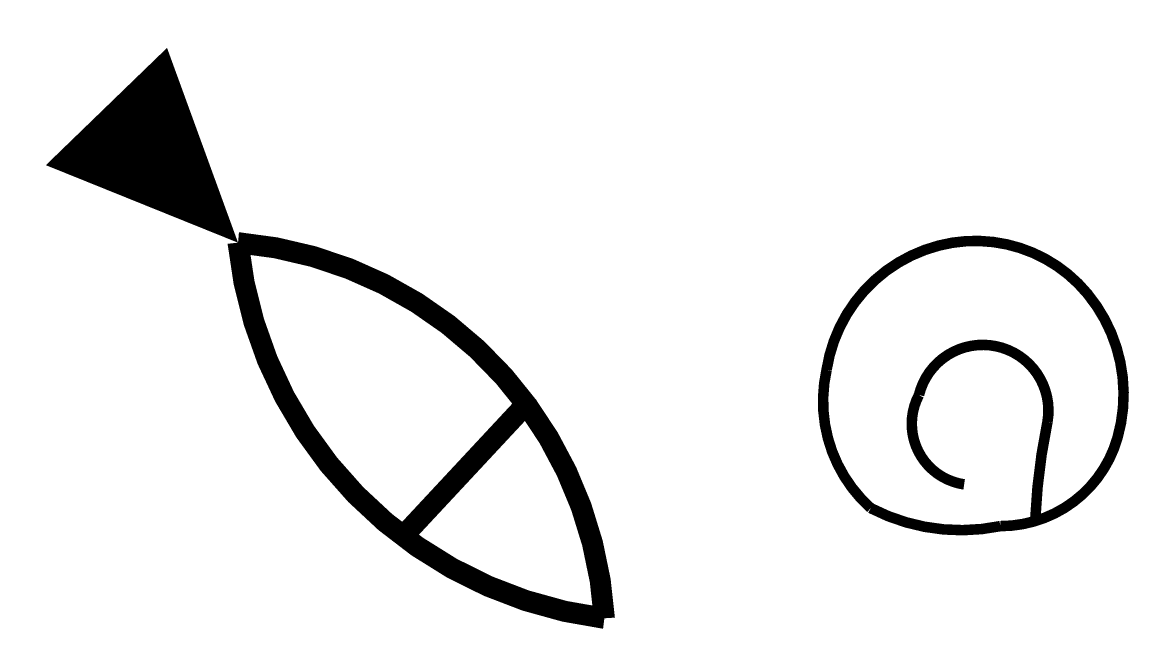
# Model space of a CAD drawing. Extents: x -0.15 to 5.1, y 0.02 to 2.9.
import ezdxf

# ---------------------------------------------------------------- set-up
doc = ezdxf.new("R2010")
doc.units = 0
doc.header["$MEASUREMENT"] = 0
doc.layers.get('0').update_dxf_attribs({"linetype": 'CONTINUOUS'})

msp = doc.modelspace()

# ---------------------------------------------------------------- linework, layer by layer
msp.add_lwpolyline([(0.8709, 1.8506, 0, 0.8, 0), (0.2464, 2.4963, 0.8, 0.8, 0)], format="xyseb")
for points, const_width in [([(0.8709, 1.8506, 0.349102), (2.6091, 0.0697, 1)], 0.1), ([(0.8709, 1.8506, -0.370965), (2.6091, 0.0697, -1)], 0.1), ([(4.4885, 0.5067, 0.334389), (5.0435, 0.9246, 0.24773), (4.9008, 1.609, 0.290933), (4.1964, 1.8371, 0.299738), (3.6634, 1.2478, 0.27165), (3.8728, 0.592, 0.172406), (4.4885, 0.5067, -1.030406)], 0.05), ([(4.6533, 0.535, -0.040459), (4.7115, 1.0016, 0.96613), (4.1016, 1.1284, 0.518928), (4.3162, 0.7046, -0.018157)], 0.05)]:
    msp.add_lwpolyline(points, format="xyb", dxfattribs=dict(const_width=const_width))
at = {"const_width": 0.1}
msp.add_lwpolyline([(1.6539, 0.4586), (2.2268, 1.073)], dxfattribs=at)

doc.saveas('drawing.dxf')
